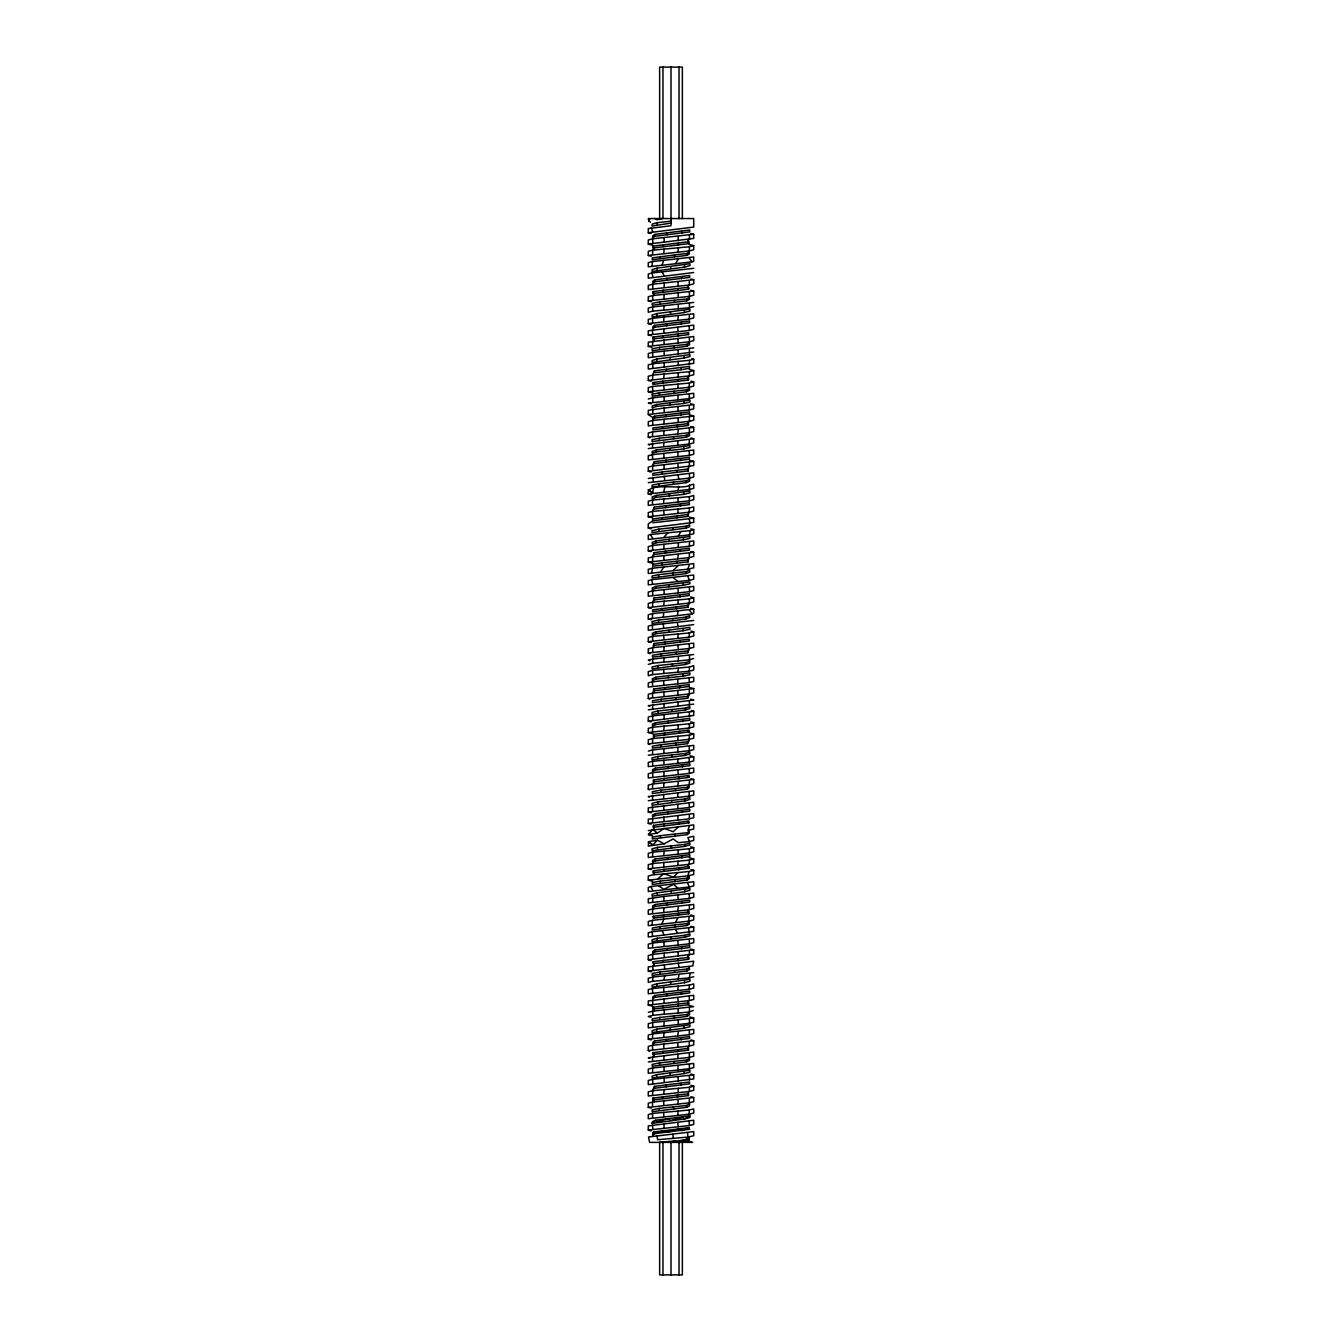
<?xml version="1.0" encoding="UTF-8"?>
<svg xmlns="http://www.w3.org/2000/svg" width="1342" height="1342" viewBox="0 0 1342 1342"><rect width="100%" height="100%" fill="white"/><g stroke="black" fill="none" stroke-linecap="round" stroke-linejoin="round"><path stroke-width="1.5" d="M652.548 1106.227L652.548 1102.067L693.713 1097.521L693.713 1101.681L689.335 1102.822L648.287 1107.368L648.287 1103.191L652.548 1102.067M652.581 754.103L652.598 749.943L693.713 745.397L693.713 749.557L689.218 750.715L648.287 755.244M652.648 306.949L648.287 308.09L648.287 312.25L652.648 311.126L652.648 306.949L693.713 302.42M651.122 1017.236L648.287 1016.498L652.816 1015.324L652.816 1011.163L693.713 1006.651L689.402 1005.51M648.287 664.374L652.665 663.233L652.665 659.073L693.713 654.527M652.816 401.963L652.816 397.802L693.713 393.29L693.713 397.45L689.251 398.608L648.287 403.12L651.155 403.875M657.362 894.711L657.362 892.816L689.905 888.421L689.905 890.3L684.806 891.776L652.095 896.171L652.095 894.275L657.362 892.816M659.643 218.545L659.643 67.1L682.357 67.1L682.357 218.545M662.277 473.843L662.277 471.948L688.228 469.029L688.547 467.553L688.228 470.908L652.816 475.32L652.816 473.424L662.277 471.948M662.965 218.545L662.982 67.1M663.703 1105.12L663.703 1100.943M663.871 752.979L663.871 748.819M652.665 663.233L663.921 662.109L663.921 657.949M664.173 400.839L664.173 396.678M664.223 780.323L664.223 778.427L689 775.508L689 777.387L653.52 781.799L653.688 783.258L653.52 779.903L664.223 778.427M652.816 1015.324L664.223 1014.2L664.223 1010.04M665.179 598.498L665.179 596.603L689.285 593.667L689.285 595.563L653.923 599.958L653.302 601.417L653.923 598.062L665.179 596.603M674.623 256.825L674.623 254.93L686.97 253.453L689.369 251.994L689.369 253.89L686.97 255.349L652.262 259.761L652.262 257.865L674.623 254.93M676.452 608.765L676.452 606.869L687.909 605.393L688.815 603.934L687.909 607.289L652.615 611.684L652.615 609.805L676.452 606.869M676.938 517.844L676.938 515.949L688.127 514.472L688.647 513.013L688.127 516.368L652.749 520.78L648.287 523.9L648.287 528.077L651.138 528.832M677.777 1051.608L677.777 1049.712L688.48 1048.253L688.312 1046.777L688.48 1050.149L653 1054.544L653 1052.648L677.777 1049.712M677.978 399.715L677.995 395.555M677.844 751.856L677.844 747.695M663.921 662.109L678.364 660.935L678.364 656.775M652.648 311.126L678.264 308.828L678.264 304.668M664.223 1014.2L678.18 1013.076L678.196 1008.899M679.018 1274.9L679.035 1142.378M682.357 1142.378L682.357 1274.9L659.643 1274.9L659.643 1142.378M684.638 937.236L684.638 935.34L689.905 933.864L689.905 935.76L684.638 937.236L652.095 941.631L652.095 939.736L657.194 938.276L684.638 935.34M685.796 619.014L685.796 617.135L689.754 615.659L689.754 617.555L685.796 619.014L652.078 623.426L652.078 621.531L658.452 620.054L685.796 617.135M689.218 750.715L689.218 746.555M689.251 398.608L689.251 394.431M689.335 1102.822L689.335 1098.662M678.18 1013.076L689.436 1011.935L689.436 1007.775M678.364 660.935L689.486 659.811L689.486 655.651M678.264 308.828L689.436 307.704L689.436 303.544M664.156 412.195L664.173 408.035L693.713 404.647L693.713 408.807L689.402 409.931L648.287 414.477L648.287 410.316L664.173 408.035M652.782 413.319L652.816 409.159M677.811 763.212L677.844 759.052L693.713 756.754L693.713 760.931L689.184 762.088L648.287 766.601L648.287 762.441L652.581 761.3L677.844 759.052M689.184 762.088L689.218 757.911M652.799 288.379L652.833 284.219L693.713 279.69L693.713 283.867L689.419 284.99L648.287 289.536L648.287 285.376L652.833 284.219M663.921 900.633L663.955 896.473L693.713 893.067L693.713 897.228L689.469 898.352L648.287 902.898L648.287 898.737L663.955 896.473M689.335 500.818L689.369 496.641L693.713 495.517L693.713 499.677L689.335 500.818L648.287 505.347L648.287 501.187L652.581 500.063L689.369 496.641M652.631 549.65L652.682 545.489L693.713 540.943L693.713 545.104L689.419 546.244L648.287 550.79L648.287 546.63L652.682 545.489M664.173 287.255L664.223 283.078M652.514 504.24L652.581 500.063M653.588 735.902L653.621 734.443L689.083 730.048L689.083 731.927L653.621 736.339L653.588 737.798L653.621 734.443M652.665 901.757L652.732 897.597M689.419 546.244L689.486 542.067M688.379 1093.713L652.917 1098.108L652.917 1100.004L688.379 1095.609L688.412 1094.133M652.548 561.023L652.631 556.846L693.713 552.3L693.713 556.46L689.285 557.618L648.287 562.147L648.287 557.987L652.631 556.846M652.665 776.817L652.749 772.64L693.713 768.11L693.713 772.287L689.469 773.411L648.287 777.957L648.287 773.797L652.749 772.64M663.921 775.693L664.005 771.516M689.251 387.234L689.335 383.074L693.713 381.916L693.713 386.093L689.251 387.234L648.287 391.763L648.287 387.603L652.531 386.479L689.335 383.074M689.369 603.044L689.452 598.867L693.713 597.744L693.713 601.904L689.369 603.044L648.287 607.574L648.287 603.414L652.715 602.273L689.452 598.867M652.548 436.083L652.648 431.906L693.713 427.36L693.713 431.52L689.268 432.678L648.287 437.207L648.287 433.047L652.648 431.906M677.995 388.358L678.079 384.198M689.352 727.985L689.452 723.808L693.713 722.684L693.713 726.844L689.352 727.985L648.287 732.531L648.287 728.37L652.732 727.213L689.452 723.808M652.548 322.483L652.648 318.306L693.713 313.776L693.713 317.937L689.251 319.094L648.287 323.623L648.287 319.446L652.648 318.306M652.665 651.877L652.766 647.7L693.713 643.17L693.713 647.33L689.486 648.454L648.287 653.017L648.287 648.857L652.766 647.7M689.234 512.191L689.335 508.014L693.713 506.873L693.713 511.034L689.234 512.191L648.287 516.72L648.287 512.543L652.514 511.419L689.335 508.014M689.352 852.925L689.452 848.748L693.713 847.624L693.713 851.784L689.352 852.925L648.287 857.471L648.287 853.311L652.749 852.153L689.452 848.748M652.548 1038.087L652.648 1033.91L693.713 1029.364L693.713 1033.525L689.234 1034.682L648.287 1039.211L648.287 1035.051L652.648 1033.91M689.218 637.131L689.318 632.954L693.713 631.814L693.713 635.974L689.218 637.131L648.287 641.661L648.287 637.5L652.497 636.376L689.318 632.954M689.335 1091.465L689.452 1087.288L693.713 1086.164L693.713 1090.325L689.335 1091.465L648.287 1095.995L648.287 1091.834L652.782 1090.677L689.452 1087.288M652.548 913.147L652.665 908.953L693.713 904.424L693.713 908.584L689.218 909.742L648.287 914.271L648.287 910.094L652.665 908.953M689.335 250.92L689.452 246.743L693.713 245.62L693.713 249.78L689.335 250.92L648.287 255.466L648.287 251.306L652.782 250.149L689.452 246.743M652.548 788.19L652.665 784.013L693.713 779.484L693.713 783.644L689.201 784.802L648.287 789.314L648.287 785.154L652.665 784.013M663.804 559.882L663.938 555.722M678.062 604.168L678.196 599.991M689.335 375.877L689.452 371.684L693.713 370.56L693.713 374.737L689.335 375.877L648.287 380.407L648.287 376.246L652.799 375.089L689.452 371.684M652.665 670.43L648.287 671.57L648.287 675.731L652.531 674.607L652.665 670.43L689.486 667.008L693.546 665.666M689.285 557.618L689.419 553.441M652.648 424.709L652.782 420.516L693.713 416.003L693.713 420.163L689.436 421.287L648.287 425.85L648.287 421.673L652.782 420.516M652.581 606.45L652.715 602.273M663.921 650.753L664.072 646.576M689.218 739.358L689.352 735.181L693.713 734.04L693.713 738.201L689.218 739.358L648.287 743.887L648.287 739.727L652.564 738.586L689.352 735.181M652.648 299.752L652.799 295.575L693.713 291.063L693.713 295.223L689.436 296.347L648.287 300.893L648.287 296.733L652.799 295.575M652.43 617.823L652.581 613.646L693.713 609.1L693.713 613.26L692.438 613.864L648.287 618.947L648.287 614.77L652.581 613.646M663.787 434.942L663.921 430.765M663.636 503.116L663.787 498.939M677.928 513.315L678.079 509.138M678.079 729.109L678.213 724.932M689.201 864.315L689.352 860.121L693.713 858.981L693.713 863.158L689.201 864.315L648.287 868.828L648.287 864.667L652.564 863.543L689.352 860.121M678.23 547.368L678.381 543.191M689.268 432.678L689.436 428.484M689.201 989.255L689.352 985.078L693.713 983.938L693.713 988.098L689.201 989.255L648.287 993.768L648.287 989.608L652.548 988.484L689.352 985.078M652.564 731.39L652.732 727.213M652.648 1026.714L652.816 1022.52L693.713 1018.008L693.713 1022.168L689.452 1023.292L648.287 1027.855L648.287 1023.694L652.816 1022.52M689.184 1114.196L689.335 1110.019L693.713 1108.878L693.713 1113.038L689.184 1114.196L648.287 1118.725L648.287 1114.548L652.548 1113.424L689.335 1110.019M663.753 321.359L663.921 317.182M678.079 854.066L678.247 849.889M689.251 319.094L689.436 314.9M652.564 856.347L652.749 852.153M689.369 489.461L689.57 485.267L693.713 484.16L693.713 488.32L689.369 489.461L648.287 493.99C645.368 481.426 682.91 490.216 689.57 485.267M677.878 638.255L678.079 634.078M663.72 1036.963L663.921 1032.786M678.079 1092.589L678.297 1088.412M689.234 1034.682L689.452 1030.488M663.921 423.569L664.156 419.392M652.548 1094.871L652.782 1090.677M663.686 912.023L663.921 907.829M677.844 740.499L678.079 736.305M678.079 252.044L678.314 247.867M663.921 298.629L664.173 294.452M689.218 909.742L689.469 905.548M652.531 254.343L652.782 250.149M677.827 865.439L678.079 861.262M678.079 377.001L678.347 372.808M663.653 787.066L663.921 782.889M652.531 379.283L652.799 375.089M689.201 784.802L689.469 780.608M677.794 990.379L678.079 986.202M652.531 674.607L663.636 673.483L663.921 669.306M663.921 1025.59L664.223 1021.396M663.636 673.483L689.184 671.218L689.486 667.008M677.76 1115.336L678.079 1111.142M688.329 425.464L688.463 422.093L688.329 423.569L652.883 427.964L652.883 429.859L688.329 425.464L688.463 423.988M652.933 977.077L648.287 978.251L648.287 982.411L652.548 981.287L652.933 977.077L693.713 972.581M677.827 558.758L678.23 554.565M663.77 605.326L664.173 601.132M677.811 433.818L678.23 429.608M663.753 730.266L664.189 726.072M652.095 924.554L652.548 920.327L693.713 915.781L693.713 919.941L688.547 921.182L648.287 925.628L648.287 921.468L652.548 920.327M677.811 320.218L678.264 316.024M652.078 265.766L652.531 261.539L693.713 256.976L693.713 261.136L692.036 261.841L648.287 266.823L648.287 262.663L652.531 261.539M663.736 855.223L664.206 851.013M663.317 616.716L663.77 612.522M677.777 1035.823L678.297 1031.612M663.703 1093.747L664.223 1089.553M663.686 253.219L664.223 249.008M677.777 910.883L678.314 906.672M663.669 378.159L664.24 373.948M677.76 785.926L678.331 781.715M677.744 672.342L678.364 668.131M653.722 688.983L653.487 692.338L653.722 688.983L689.151 684.588L689.151 686.483L653.722 690.878M678.062 490.585L678.716 486.358M688.547 921.182L689.218 916.938M652.548 981.287L689.352 977.882L690.09 973.604M678.7 1142.378L689.335 1137.949L688.832 1140.918L678.7 1142.378L674.556 1140.901L659.878 1142.378M677.341 615.592L678.062 611.365M652.111 1123.388L652.413 1121.711L655.668 1120.235L689.889 1115.806L689.922 1117.551L684.37 1119.01L652.111 1123.388L655.668 1120.235L656.993 1121.929L668.601 1118.758L670.547 1120.469L683.044 1117.282L684.37 1119.01L689.889 1115.806M689.486 534.871L690.258 530.593L693.713 529.587L693.713 533.747L689.486 534.871L648.287 539.434L648.287 535.273L650.417 534.485L690.258 530.593M648.287 489.83L652.581 492.866L653.403 488.589M651.675 572.497L652.548 568.22L693.713 563.657L693.713 567.834L687.825 569.159L648.287 573.504L648.287 569.343L652.548 568.22M663.787 491.742L664.76 487.498M678.079 979.006L679.069 974.762M648.287 482.634L689.57 478.071L693.713 476.964L693.713 472.787L648.287 478.473M652.665 1135.08L653.403 1132.044L689 1127.616L689.687 1129.226L654.93 1133.621L652.665 1135.08L653.403 1132.044L654.93 1133.621L664.022 1130.568L667.125 1132.162L679.052 1129.092L681.719 1130.702L689 1127.616M663.72 980.163L664.743 975.919M653.822 643.523L653.403 646.878L653.822 643.523L689.218 639.127L689.218 641.023L653.822 645.418M681.652 1142.378L682.088 1141.036M687.825 569.159L689.285 564.814M687.741 875.856L689.201 871.512L693.713 870.337L693.713 874.514L687.741 875.856L648.287 880.184L648.287 876.024L652.581 874.9L689.201 871.512M662.21 923.497L663.686 919.22M662.16 264.709L663.686 260.415M689.419 826.035L687.859 830.396L693.713 829.071L693.713 824.911L648.287 830.597M650.534 222.202L648.857 220.977L650.014 218.545M688.01 559.933L688.731 558.473L688.01 561.828L652.682 566.223L652.682 564.345L661.841 562.868L688.01 559.933L688.01 561.828M675.496 922.424L677.777 918.079M664.206 843.816L648.287 846.114L648.622 841.635L657.463 840.26L664.206 843.816L673.181 838.935L678.247 842.692L689.452 841.551L693.713 840.428L693.713 836.267L687.859 837.593L689.452 841.551M675.663 263.602L678.079 259.241M654.04 552.602L653.218 555.974L654.04 552.602L689.352 548.207L689.352 550.103L654.04 554.498M678.381 535.995L680.931 531.617M660.901 571.491L663.804 567.079M654.158 507.142L653.135 510.514L654.158 507.142L689.419 502.747L689.419 504.642L654.158 509.037M687.792 650.853L688.899 649.394L687.792 652.749L652.564 657.144L652.564 655.248L661.405 653.789L687.792 650.853L687.792 652.749M652.581 835.881L648.287 834.758L652.631 829.457L657.463 833.063L664.055 828.316L673.181 831.738L678.045 827.175M654.275 461.682L653.051 465.053L654.275 461.682L689.469 457.287L689.469 459.182L654.275 463.577M687.674 696.313L688.983 694.854L687.674 698.209L652.497 702.604L652.497 700.709L661.187 699.249L687.674 696.313L687.674 698.209M663.921 537.169L668.098 532.657M689.335 1137.949L687.926 1139.459L688.832 1140.918L686.987 1139.425L669.054 1142.378M677.827 872.636L673.567 877.148L663.854 873.759L658.201 878.423M652.984 417.697L654.393 416.238L689.52 411.826L689.52 413.722L654.393 418.117L652.984 419.593L652.984 417.697L648.287 414.477M648.287 841.954L652.749 844.957L657.463 840.26M673.265 570.484L677.827 565.955M687.557 741.774L689.067 740.314L687.557 743.669L652.447 748.064L652.447 746.169L660.969 744.709L687.557 741.774L687.557 743.669M654.443 1086.383L652.933 1089.738L654.443 1088.278L689.553 1083.866L689.553 1081.971L654.443 1086.383L654.443 1088.278M654.51 370.778L654.51 372.673L681.132 369.738L689.57 368.262L689.57 366.366L654.51 370.778L652.9 374.133M687.423 787.234L689.134 785.758L689.134 787.653L687.423 789.13L652.397 793.525L652.397 791.629L660.75 790.17L687.423 787.234L687.423 789.13M654.577 1040.922L652.866 1042.382L652.866 1044.277L654.577 1042.818L689.603 1038.406L689.603 1036.527L654.577 1040.922L654.577 1042.818M654.644 325.318L652.833 326.777L652.833 328.673L654.644 327.213L689.62 322.801L689.62 320.923L654.644 325.318L654.644 327.213M687.305 832.694L689.201 831.218L689.201 833.114L687.305 834.59L652.363 838.985L652.363 837.089L660.549 835.63L687.305 832.694L687.305 834.59M654.695 995.462L652.799 996.921L652.799 998.817L654.695 997.358L689.637 992.963L689.637 991.067L654.695 995.462L654.695 997.358M654.762 279.857L652.766 281.317L652.766 283.212L654.762 281.753L689.671 277.358L689.671 275.462L654.762 279.857L654.762 281.753M687.171 878.154L689.268 876.678L689.268 878.574L687.171 880.033L652.313 884.445L652.313 882.55L660.331 881.073L687.171 878.154L687.171 880.033M654.829 950.002L652.732 951.461L652.732 953.357L654.829 951.897L689.687 947.502L689.687 945.607L654.829 950.002L654.829 951.897M654.896 234.397L652.698 235.856L652.698 237.752L654.896 236.293L689.704 231.898L689.704 230.002L654.896 234.397L654.896 236.293M654.963 904.542L652.665 906.018L652.665 907.897L654.963 906.437L689.721 902.042L689.721 900.147L654.963 904.542L654.963 906.437M687.037 923.615L689.335 922.139L689.335 924.034L687.037 925.494L652.279 929.905L652.279 928.01L660.13 926.534L687.037 923.615L687.037 925.494M655.097 859.081L652.598 860.558L652.598 862.436L655.097 860.977L689.754 856.582L689.754 854.686L655.097 859.081L655.097 860.977M686.903 969.058L689.402 967.599L689.402 969.494L686.903 970.954L652.246 975.366L652.246 973.47L659.928 971.994L686.903 969.058L686.903 970.954M686.836 298.914L689.436 297.454L689.436 299.35L686.836 300.809L652.229 305.204L652.229 303.326L659.828 301.849L686.836 298.914L686.836 300.809M655.231 813.621L652.548 815.097L652.548 816.993L655.231 815.517L689.788 811.122L689.788 809.226L655.231 813.621L655.231 815.517M686.768 1014.518L689.452 1013.059L689.452 1014.955L686.768 1016.414L652.212 1020.809L652.212 1018.93L659.727 1017.454L686.768 1014.518L686.768 1016.414M686.701 344.374L689.486 342.915L689.486 344.81L686.701 346.27L652.195 350.665L652.195 348.769L659.627 347.31L686.701 344.374L686.701 346.27M655.382 768.161L652.497 769.637L652.497 771.533L655.382 770.056L689.822 765.661L689.822 763.766L655.382 768.161L655.382 770.056M686.618 1059.979L689.503 1058.519L689.503 1060.415L686.618 1061.874L652.178 1066.269L652.178 1064.374L659.526 1062.914L686.618 1059.979L686.618 1061.874M686.584 1107.318L689.536 1105.858L689.603 1103.996L686.299 1105.473L658.905 1108.425L652.111 1109.901L652.195 1111.696L686.584 1107.318L686.299 1105.473M686.55 389.834L689.536 388.375L689.536 390.27L686.55 391.73L652.162 396.125L652.162 394.229L659.425 392.77L686.55 389.834L686.55 391.73M693.713 620.457L652.43 625.02L648.287 626.127L648.287 630.304L693.713 624.617M655.517 722.717L652.43 724.177L652.43 726.072L655.517 724.596L689.838 720.201L689.838 718.305L655.517 722.717L655.517 724.596M686.399 435.294L689.587 433.835L689.587 435.714L686.399 437.19L652.145 441.585L652.145 439.69L659.224 438.23L686.399 435.294L686.399 437.19M655.668 677.257L652.397 678.716L652.397 680.612L655.668 679.136L682.877 676.217L689.872 674.741L689.872 672.845L655.668 677.257L655.668 679.136M686.265 480.755L689.637 479.279L689.637 481.174L686.265 482.65L652.128 487.045L652.128 485.15L659.023 483.69L686.265 480.755L686.265 482.65M655.819 631.797L652.346 633.256L652.346 635.152L655.819 633.692L683.078 630.757L689.889 629.281L689.889 627.385L655.819 631.797L655.819 633.692M693.713 268.333L652.078 272.963L648.287 274.02L648.287 278.18L693.713 272.51M686.114 526.215L689.671 524.739L689.671 526.634L686.114 528.111L652.111 532.506L652.111 530.61L658.838 529.151L686.114 526.215L686.114 528.111M655.97 586.337L652.313 587.796L652.313 589.692L655.97 588.232L683.263 585.297L689.905 583.82L689.905 581.942L655.97 586.337L655.97 588.232M685.963 571.675L689.721 570.199L689.721 572.095L685.963 573.571L652.095 577.966L652.095 576.07L658.637 574.611L685.963 571.675L685.963 573.571M656.121 540.876L652.262 542.336L652.262 544.231L656.121 542.772L683.464 539.836L689.922 538.377L689.922 536.481L656.121 540.876L656.121 542.772M648.287 528.077L693.713 522.39L693.713 518.23L689.436 517.106M656.272 495.416L652.229 496.875L652.229 498.771L656.272 497.312L683.648 494.376L689.922 492.917L689.922 491.021L656.272 495.416L656.272 497.312M685.645 662.579L689.788 661.12L689.788 663.015L685.645 664.475L652.078 668.886L652.078 666.991L658.268 665.515L685.645 662.579L685.645 664.475M656.439 449.956L652.195 451.432L652.195 453.311L656.439 451.851L683.833 448.916L689.922 447.456L689.922 445.561L656.439 449.956L656.439 451.851M685.477 708.039L689.822 706.58L689.822 708.475L685.477 709.935L652.078 714.33L652.078 712.451L658.083 710.975L685.477 708.039L685.477 709.935M650.92 886.508L648.287 887.381L648.287 891.541L689.167 887.028L693.713 885.871L693.713 881.711L650.92 886.508L652.732 890.4M656.607 404.496L652.178 405.972L652.178 407.867L656.607 406.391L684.017 403.456L689.939 401.996L689.939 400.101L656.607 404.496L656.607 406.391M685.326 753.499L689.838 752.04L689.838 753.936L685.326 755.395L652.061 759.79L652.061 757.911L657.899 756.435L685.326 753.499L685.326 755.395M656.674 1074.64L652.162 1076.116L652.162 1078.012L684.101 1073.6L689.939 1072.141L689.939 1070.245L656.674 1074.64L656.674 1076.536M656.758 359.035L652.145 360.512L652.145 362.407L684.202 357.995L689.922 356.536L689.922 354.64L656.758 359.035L656.758 360.931M671 67.1L671 225.741L648.287 228.576L648.287 232.753L651.105 233.491M685.158 798.96L689.855 797.5L689.855 799.396L685.158 800.855L652.078 805.25L652.078 803.355L657.714 801.895L685.158 798.96L685.158 800.855M656.842 1029.18L652.145 1030.656L652.145 1032.552L684.286 1028.157L689.922 1026.68L689.922 1024.785L656.842 1029.18L656.842 1031.075M656.926 313.575L652.128 315.051L652.128 316.947L684.37 312.535L689.922 311.076L689.922 309.18L656.926 313.575L656.926 315.471M684.99 844.42L689.889 842.961L689.889 844.856L684.99 846.316L652.078 850.711L652.078 848.815L657.53 847.356L684.99 844.42L684.99 846.316M657.01 983.736L652.111 985.196L652.111 987.091L684.47 982.696L689.922 981.22L689.922 979.324L657.01 983.736L657.01 985.615M651.675 579.694L648.287 580.7L648.287 584.86L689.402 580.314L693.713 579.19L693.713 575.013L651.675 579.694L652.615 583.736M657.094 268.132L652.111 269.591L652.111 271.487L684.554 267.092L689.922 265.615L689.922 263.72L657.094 268.132L657.094 270.01M671 221.195L657.278 222.671L652.095 224.131L652.095 226.026L671 223.091M693.713 927.137L652.095 931.751L648.287 932.824L648.287 936.984L693.713 931.298L693.713 927.137L690.895 926.383M693.713 234.263L652.665 238.792L648.287 239.95L648.287 244.11L693.713 238.423L693.713 234.263L690.727 233.491M648.287 334.98L689.369 330.434L693.713 329.293L693.713 325.133L648.287 330.803L648.287 334.98L651.306 335.752M648.287 346.337L689.436 341.774L693.713 340.65L693.713 336.49L648.287 342.176L648.287 346.337L651.91 347.377M693.713 352.007L648.287 357.693L648.287 353.533L652.682 352.376L693.713 347.846M689.436 360.327L693.713 359.203L693.713 363.363L648.287 369.05L648.287 364.89L652.682 363.749L689.436 360.327L689.452 364.487M648.287 448.563L689.268 444.034L693.713 442.877L693.713 438.717L648.287 444.403L649.746 445.058M652.548 454.636L648.287 455.76L648.287 459.92L689.385 455.374L693.713 454.233L693.713 450.073L652.548 454.636L652.598 458.779M693.713 461.43L652.598 465.976L648.287 467.117L648.287 471.277L693.713 465.59L693.713 461.43L689.419 460.306M689.452 591.671L693.713 590.547L693.713 586.387L652.615 590.933L648.287 592.057L648.287 596.217L689.452 591.671L689.402 587.511M689.486 659.811L693.546 658.469M652.531 681.803L648.287 682.927L648.287 687.087L689.302 682.558L693.713 681.417L693.713 677.257L652.531 681.803L652.548 685.963M648.287 698.444L689.402 693.898L693.713 692.774L693.713 688.614L652.548 693.16L648.287 694.284L648.287 698.444L649.813 699.115M693.713 711.327L652.615 715.873L648.287 716.997L648.287 721.174L693.713 715.487L693.713 711.327L691.348 710.488M648.287 800.671L689.201 796.158L693.713 795.001L693.713 790.841L648.287 796.511L649.377 797.081M648.287 812.044L689.318 807.498L693.713 806.357L693.713 802.197L648.287 807.867L648.287 812.044L651.256 812.799M648.287 823.401L689.419 818.838L693.713 817.714L693.713 813.554L648.287 819.224L648.287 823.401L651.155 824.156M693.713 949.851L652.648 954.397L648.287 955.538L648.287 959.698L693.713 954.011L693.713 949.851L690.711 949.079M648.287 1050.568L689.352 1046.022L693.713 1044.881L693.713 1040.721L652.548 1045.284L648.287 1046.408L648.287 1050.568L649.729 1051.222M693.713 1074.808L652.665 1079.337L648.287 1080.478L648.287 1084.638L693.713 1078.968L693.713 1074.808L690.727 1074.036M689.436 307.704L693.713 306.58M690.677 699.182L693.713 699.97L648.287 705.64L649.813 706.311M648.287 709.801L693.713 704.131M648.287 751.084L652.598 749.943M652.564 943.04L648.287 944.181L648.287 948.341L689.419 943.795L693.713 942.654L693.713 938.494L652.564 943.04L652.648 947.2M648.287 1005.124L689.436 1000.578L693.713 999.454L693.713 995.294L648.287 1000.964L648.287 1005.124L652.564 1006.215M689.436 1011.935L693.143 1010.409M648.287 1061.925L689.352 1057.379L693.713 1056.255L693.713 1052.078L648.287 1057.764L649.729 1058.419M652.564 1067.997L648.287 1069.121L648.287 1073.281L689.436 1068.735L693.713 1067.611L693.713 1063.434L652.564 1067.997L652.665 1072.141M648.287 1130.081L689.419 1125.535L693.713 1124.395L693.713 1120.235L648.287 1125.921L648.287 1130.081L651.122 1130.836M648.287 232.753L693.713 227.066L693.713 218.545L648.287 218.545L648.857 220.977M652.665 659.073L648.287 660.214L649.847 660.885M689.352 977.882L693.713 976.741M648.287 398.96L652.816 397.802M652.799 522.743L693.713 518.23M648.287 971.054L692.791 965.888L693.713 961.207L648.287 966.894L648.287 971.054L651.138 971.809M689.184 671.218L693.713 670.061L693.713 665.884M648.287 1012.321L652.816 1011.163M656.943 1135.634L657.63 1139.727L687.876 1137.077L693.713 1135.751L693.713 1131.591L648.555 1136.993L649.595 1142.378L692.606 1142.378L683.833 1141.254M662.311 218.545L656.842 219.769L654.93 218.545M676.938 515.949L652.749 518.884L652.749 520.78M648.622 834.439L657.463 833.063M652.95 382.504L688.429 378.108L688.362 376.632L688.429 380.004L652.95 384.399L652.95 382.504L654.426 383.963M653.034 337.043L688.53 332.648L688.53 334.544L677.895 336.003L653.034 338.939L653.034 337.043L654.292 338.519M653.118 291.583L688.631 287.188L688.631 289.084L678.113 290.543L653.118 293.479L653.118 291.583L654.175 294.938L653.118 293.479M678.935 822.428L688.932 820.952L688.932 822.847L653.42 827.259L653.789 828.719L653.42 825.364L663.988 823.887L678.935 822.428L678.935 824.323M653.068 1007.188L688.58 1002.793L688.211 1001.333L688.58 1004.688L678.012 1006.148L653.068 1009.083L653.068 1007.188L654.242 1008.664M678.7 867.888L688.849 866.412L688.849 868.308L653.336 872.703L653.336 870.824L663.77 869.348L678.7 867.888L678.7 869.784M653.151 961.728L688.664 957.332L688.664 959.228L678.23 960.687L653.151 963.623L653.151 961.728L654.124 965.099M653.202 246.123L688.714 241.728L688.714 243.623L653.202 248.018L653.202 246.123L654.074 249.495L653.202 248.018M653.235 916.267L688.765 911.872L688.765 913.768L653.235 918.163L653.235 916.267L654.007 917.743M652.984 392.904L648.287 391.763M689.805 1016.934L693.713 1018.008M648.287 244.11L652.816 245.267M648.287 323.623L651.289 324.395M648.287 493.99L651.273 494.762M690.727 551.528L693.713 552.3M648.287 562.147L652.816 563.304M690.694 596.972L693.713 597.744M690.711 721.912L693.713 722.684M690.711 846.852L693.713 847.624M690.694 915.009L693.713 915.781M690.744 426.588L693.713 427.36M648.287 607.574L651.273 608.345M648.287 618.947L651.273 619.702M648.287 732.531L652.749 733.671M689.335 244.479L693.713 245.62M648.287 255.466L651.222 256.221M689.335 369.419L693.713 370.56M648.287 380.407L651.206 381.178M690.811 528.832L693.713 529.587M648.287 550.79L651.189 551.545M690.811 608.345L693.713 609.1M689.352 732.9L693.713 734.04M690.794 778.712L693.713 779.484M689.352 857.84L693.713 858.981M648.287 1039.211L651.206 1039.966M690.794 1085.393L693.713 1086.164M648.287 1107.368L651.222 1108.123M690.828 290.291L693.713 291.063M689.369 414.863L693.713 416.003M648.287 868.828L651.172 869.582M648.287 880.184L652.615 881.325M690.811 1096.766L693.713 1097.521M690.862 278.951L693.713 279.69M648.287 300.893L651.138 301.648M690.878 381.178L693.713 381.916M690.862 437.962L693.713 438.717M648.287 471.277L651.122 472.032M648.287 516.72L652.581 517.844M690.878 631.059L693.713 631.814M648.287 641.661L651.138 642.415M689.452 687.49L693.713 688.614M648.287 721.174L651.138 721.912M690.878 869.599L693.713 870.337M648.287 959.698L651.138 960.453M690.862 1039.966L693.713 1040.721M690.107 755.731L693.713 756.754M690.526 403.674L693.713 404.647M691.818 358.465L693.713 359.203M648.287 653.017L649.847 653.688M648.287 437.207L649.746 437.861M648.287 743.887L649.679 744.525M648.287 789.314L649.377 789.884M658.201 885.619L663.955 889.276L673.567 884.344L677.76 888.152M648.354 489.696L652.581 492.866M673.265 577.681L677.995 581.455M648.622 841.635L652.749 844.957M687.523 730.467L689.083 731.927M652.917 1098.108L654.477 1099.568M652.917 1100.004L654.477 1101.463M687.641 775.928L689 777.387M653 1052.648L654.359 1054.124M653 1054.544L654.359 1056.003M653.034 338.939L654.292 340.398M689.369 610.241L692.438 613.864M687.758 821.388L688.932 822.847M653.068 1009.083L654.242 1010.56M689.335 258.117L692.036 261.841M688.849 866.412L687.876 864.953L688.849 868.308M675.496 929.62L677.895 933.579M650.417 534.485L652.682 538.293M688.765 911.872L687.993 910.413L688.765 913.768M662.16 271.906L664.223 275.882M688.714 241.728L688.043 240.268L688.714 243.623M662.21 930.694L663.887 934.72M687.825 576.355L689.402 580.314M688.664 957.332L688.094 955.873L688.664 959.228M653.336 870.824L653.906 874.179L653.336 872.703M687.741 883.053L689.167 887.028M651.289 227.637L652.665 231.612M673.348 1106.949L673.986 1108.777M658.905 1108.425L659.543 1110.237M688.631 289.084L688.144 285.729M689.234 519.388L690.258 523.397M688.547 928.379L689.335 932.438M678.28 963.472L679.069 967.565M688.261 333.068L688.53 334.544M652.078 272.963L652.833 277.022M677.341 622.789L678.079 626.882M652.698 477.333L653.403 481.392M664.156 476.192L664.76 480.302M672.778 1134.292L673.365 1138.402M677.76 895.349L678.314 899.476M678.163 475.051L678.716 479.178M664.206 964.596L664.743 968.723M677.811 770.409L678.331 774.519M663.669 385.355L664.173 389.482M688.312 1048.672L688.48 1050.149M663.636 510.312L664.122 514.422M677.878 645.452L678.364 649.578M652.095 931.751L652.564 935.86M663.619 635.252L664.072 639.379M677.76 1122.533L678.163 1126.659M663.82 998.716L664.223 1002.843M677.794 997.576L678.196 1001.719M663.804 1123.657L664.189 1127.783M663.317 623.913L663.619 628.056M689.167 894.225L689.469 898.352M689.184 769.285L689.469 773.411M652.531 386.479L652.816 390.606M689.218 644.328L689.486 648.454M652.514 511.419L652.799 515.546M652.497 636.376L652.766 640.503M689.184 1121.392L689.419 1125.535M652.581 999.84L652.816 1003.967M689.201 996.452L689.436 1000.578M652.564 1124.781L652.799 1128.924M688.362 378.528L688.429 380.004M678.113 236.528L678.314 240.671M678.146 361.468L678.347 365.611M678.079 952.115L678.28 956.276M663.636 680.679L663.837 684.839M678.096 1077.072L678.297 1081.216M663.653 805.636L663.871 809.78M663.72 1044.16L663.921 1048.303M677.978 463.711L678.163 467.855M677.995 588.652L678.196 592.795M663.753 328.555L663.955 332.699M678.029 713.592L678.213 717.735M663.787 453.495L663.988 457.639M687.691 1132.95L687.876 1137.077M663.837 692.019L664.038 696.179M677.945 338.771L678.146 342.915M663.871 816.976L664.055 821.119M663.887 941.916L664.072 946.06M677.895 940.776L678.079 944.936M677.911 1065.716L678.096 1069.876M663.921 1066.856L664.105 1071M663.955 339.895L664.139 344.055M677.861 815.835L678.045 819.979M652.766 965.737L652.933 969.88M677.844 690.895L678.012 695.039M663.988 464.835L664.156 468.995M689.251 405.804L689.402 409.931M664.005 589.792L664.173 593.936M652.581 761.3L652.749 765.443M677.811 452.371L677.978 456.515M689.268 280.847L689.419 284.99M677.978 406.911L678.129 411.071M664.038 714.732L664.189 718.876M677.811 327.414L677.945 331.575M663.871 760.176L664.005 764.319M664.072 953.256L664.206 957.4M677.777 1043.019L677.911 1047.163M689.184 678.415L689.302 682.558M689.201 803.355L689.318 807.498M652.665 238.792L652.782 242.952M652.682 363.749L652.799 367.893M664.105 1078.196L664.223 1082.357M652.665 1079.337L652.782 1083.48M689.251 326.291L689.369 330.434M689.452 473.927L689.57 478.071M689.234 1041.878L689.352 1046.022M664.122 237.651L664.223 241.812M652.615 715.873L652.732 720.017M652.648 954.397L652.766 958.54M689.268 451.231L689.385 455.374M678.045 281.971L678.146 286.114M678.146 293.311L678.264 297.471M677.76 804.495L677.861 808.639M664.139 362.608L664.24 366.752M678.18 1020.272L678.297 1024.416M663.736 862.42L663.854 866.563M663.72 987.36L663.82 991.52M652.615 590.933L652.715 595.076M689.302 689.754L689.402 693.898M678.129 418.268L678.23 422.411M677.744 679.538L677.844 683.699M663.753 737.463L663.871 741.623M652.598 465.976L652.698 470.136M663.703 1112.3L663.804 1116.46M689.318 814.695L689.419 818.838M652.581 341.036L652.682 345.196M689.335 939.635L689.419 943.795M689.352 1064.575L689.436 1068.735M652.43 625.02L652.497 629.18M652.564 818.1L652.631 822.26M689.369 337.63L689.436 341.774M652.548 693.16L652.615 697.32M689.385 462.571L689.452 466.731M689.402 712.451L689.452 716.611M652.548 329.679L652.581 333.839M689.419 950.992L689.452 955.152M689.436 235.387L689.452 239.547M689.436 1019.132L689.452 1023.292M689.436 1075.932L689.452 1080.092M678.062 497.781L678.079 501.942M652.548 988.484L652.581 992.644M652.548 1045.284L652.564 1049.444M652.548 1113.424L652.564 1117.584M689.419 292.187L689.436 296.347M689.402 417.127L689.436 421.287M663.921 544.366L663.938 548.526M652.564 738.586L652.598 742.747M652.548 806.743L652.564 810.904M652.564 863.543L652.581 867.704M689.402 701.094L689.402 705.255M689.268 439.874L689.268 444.034M689.201 791.998L689.201 796.158M689.352 1053.218L689.352 1057.379M678.146 350.111L678.146 354.271M678.012 702.235L678.029 706.395M677.811 441.015L677.811 445.175M677.76 793.122L677.76 797.299M677.911 1054.359L677.911 1058.519M664.139 351.252L664.139 355.412M664.038 703.376L664.038 707.536M663.787 442.139L663.787 446.299M663.921 1055.5L663.921 1059.66M663.653 794.263L663.653 798.44M652.682 352.376L652.682 356.553M652.615 704.516L652.615 708.677M689.436 348.97L689.436 353.147M688.58 1002.793L688.58 1004.688M688.412 1092.237L688.379 1095.609M688.228 469.029L688.228 470.908M688.127 514.472L688.127 516.368M687.909 605.393L687.909 607.289M686.97 253.453L686.97 255.349M684.806 889.88L684.806 891.776M684.554 265.196L684.554 267.092M684.37 310.656L684.37 312.535M684.47 980.801L684.47 982.696M684.202 356.116L684.202 357.995M684.286 1026.261L684.286 1028.157M684.101 1071.721L684.101 1073.6M684.017 401.56L684.017 403.456M683.833 447.02L683.833 448.916M683.648 492.48L683.648 494.376M683.464 537.941L683.464 539.836M683.263 583.401L683.263 585.297M683.078 628.861L683.078 630.757M682.877 674.321L682.877 676.217M682.675 719.782L682.675 721.677M682.474 765.242L682.474 767.121M682.273 810.702L682.273 812.581M682.072 856.146L682.072 858.041M681.87 901.606L681.87 903.502M681.77 231.461L681.77 233.357M681.568 276.922L681.568 278.817M681.669 947.066L681.669 948.962M681.35 322.382L681.35 324.278M681.451 992.526L681.451 994.422M681.25 1037.987L681.25 1039.882M681.132 367.842L681.132 369.738M681.031 1083.447L681.031 1085.342M680.931 413.302L680.931 415.198M680.713 458.763L680.713 460.658M680.495 504.223L680.495 506.102M680.277 549.666L680.277 551.562M680.058 595.127L680.058 597.022M679.824 640.587L679.824 642.482M679.606 686.047L679.606 687.943M679.388 731.507L679.388 733.403M679.018 67.1L679.035 218.545M679.153 776.968L679.153 778.863M678.465 913.348L678.465 915.227M678.347 243.187L678.347 245.083M678.23 958.809L678.23 960.687M678.113 288.647L678.113 290.543M678.012 1004.252L678.012 1006.148M678.079 1099.786L678.079 1103.946M677.895 334.108L677.895 336.003M677.66 379.568L677.66 381.464M677.408 425.028L677.408 426.924M677.542 1095.173L677.542 1097.068M677.173 470.488L677.173 472.384M676.703 561.409L676.703 563.304M676.217 652.329L676.217 654.208M675.982 697.773L675.982 699.668M675.731 743.233L675.731 745.129M675.496 788.693L675.496 790.589M675.244 834.154L675.244 836.049M674.992 879.614L674.992 881.509M674.758 925.074L674.758 926.97M674.389 300.39L674.389 302.285M674.506 970.534L674.506 972.43M674.254 1015.995L674.254 1017.89M674.137 345.85L674.137 347.729M674.003 1061.455L674.003 1063.334M673.885 391.31L673.885 393.189M673.634 436.754L673.634 438.649M673.382 482.214L673.382 484.11M673.13 527.674L673.13 529.57M672.879 573.135L672.879 575.03M672.627 618.595L672.627 620.49M672.376 664.055L672.376 665.951M672.124 709.515L672.124 711.411M671.889 754.976L671.889 756.871M671.637 800.436L671.637 802.315M671.386 845.879L671.386 847.775M671.134 891.34L671.134 893.235M671 1142.378L671 1274.9M670.748 266.655L670.748 268.551M670.866 936.8L670.866 938.695M670.614 982.26L670.614 984.156M670.497 312.116L670.497 314.011M670.363 1027.72L670.363 1029.616M670.245 357.576L670.245 359.471M670.111 1073.181L670.111 1075.076M669.993 403.036L669.993 404.932M669.742 448.496L669.742 450.392M669.49 493.957L669.49 495.835M669.239 539.417L669.239 541.296M668.987 584.86L668.987 586.756M668.735 630.321L668.735 632.216M668.484 675.781L668.484 677.676M668.249 721.241L668.249 723.137M667.997 766.701L667.997 768.597M667.746 812.162L667.746 814.057M667.494 857.622L667.494 859.517M667.125 232.938L667.125 234.816M667.242 903.082L667.242 904.978M667.008 948.542L667.008 950.421M666.873 278.381L666.873 280.277M666.756 994.003L666.756 995.881M666.638 323.841L666.638 325.737M666.504 1039.446L666.504 1041.342M666.387 369.302L666.387 371.197M666.152 414.762L666.152 416.657M666.269 1084.906L666.269 1086.802M665.9 460.222L665.9 462.118M665.666 505.682L665.666 507.578M665.414 551.143L665.414 553.038M664.944 642.063L664.944 643.959M664.709 687.523L664.709 689.402M664.458 732.967L664.458 734.862M663.921 305.825L663.921 309.985M663.988 823.887L663.988 825.783M663.77 869.348L663.77 871.243M663.418 244.663L663.418 246.559M663.535 914.808L663.535 916.703M663.183 290.124L663.183 292.019M663.3 960.268L663.3 962.164M663.065 1005.728L663.065 1007.624M662.965 335.584L662.965 337.479M662.847 1051.189L662.847 1053.084M662.965 1142.378L662.982 1274.9M662.73 381.044L662.73 382.923M662.612 1096.649L662.612 1098.528M662.512 426.488L662.512 428.383M662.059 517.408L662.059 519.304M661.841 562.868L661.841 564.764M661.623 608.329L661.623 610.224M661.405 653.789L661.405 655.684M661.187 699.249L661.187 701.145M660.969 744.709L660.969 746.605M660.75 790.17L660.75 792.065M660.549 835.63L660.549 837.509M660.331 881.073L660.331 882.969M660.029 256.389L660.029 258.285M660.13 926.534L660.13 928.429M659.828 301.849L659.828 303.745M659.928 971.994L659.928 973.889M659.727 1017.454L659.727 1019.35M659.627 347.31L659.627 349.205M659.526 1062.914L659.526 1064.81M659.425 392.77L659.425 394.665M659.224 438.23L659.224 440.126M659.023 483.69L659.023 485.586M658.838 529.151L658.838 531.029M658.637 574.611L658.637 576.49M658.452 620.054L658.452 621.95M658.268 665.515L658.268 667.41M658.083 710.975L658.083 712.87M657.899 756.435L657.899 758.331M657.714 801.895L657.714 803.791M657.53 847.356L657.53 849.251M657.278 222.671L657.278 224.567M657.194 938.276L657.194 940.172M654.393 416.238L654.393 418.117M653.923 598.062L653.923 599.958M653.52 779.903L653.52 781.799M653.42 825.364L653.42 827.259M652.548 443.279L652.548 447.44M652.548 795.387L652.548 799.547M652.564 1056.64L652.564 1060.801"/></g></svg>
